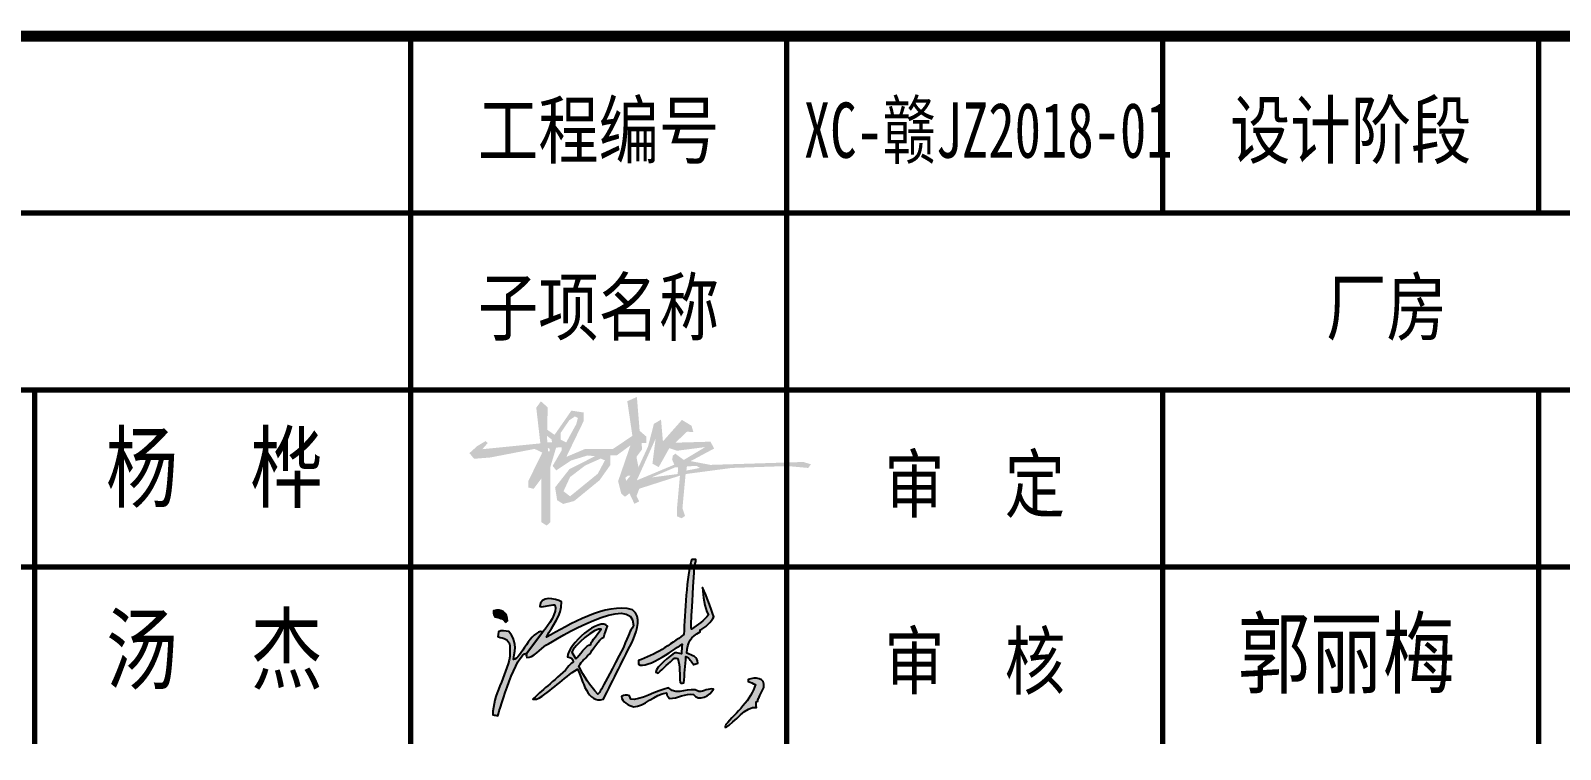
# Model space of a CAD drawing. Extents: x 7651907 to 8255021, y -2490714 to -1144618.
# Drawn here: x 8045202 to 8053847, y -1700545 to -1696483 of the extents above; entities that cross this region are included whole.
import ezdxf
from ezdxf.enums import TextEntityAlignment as Align

# ---------------------------------------------------------------- set-up
doc = ezdxf.new("R2010")
doc.units = 0
doc.header["$LTSCALE"] = 1000
doc.layers.get('0').update_dxf_attribs({"linetype": 'CONTINUOUS'})
for name, color, linetype in [('┬Í└¬', 7, 'CONTINUOUS'), ('图框', 4, 'CONTINUOUS'), ('图框文字', 7, 'CONTINUOUS')]:
    doc.layers.add(name, color=color, linetype=linetype)
doc.styles.add('宋体', font='', dxfattribs={"width": 0.8})
doc.styles.get('宋体').set_extended_font_data('SimSun')

# ---------------------------------------------------------------- blocks, each defined once
blk = doc.blocks.new('汤杰（实）')
at = {"linetype": 'Continuous', "lineweight": 0}
h = blk.add_hatch(color=256, dxfattribs=at)
edge = h.paths.add_edge_path()
edge.add_spline(control_points=[(-6.699, 2.428), (-6.699, 2.428), (-6.699, 2.428), (-6.699, 2.428), (-6.693, 2.542), (-6.666, 2.585), (-6.569, 2.639)], knot_values=[0.269231, 0.269231, 0.269231, 0.269231, 0.288462, 0.288462, 0.288462, 0.307692, 0.307692, 0.307692, 0.307692], degree=3, periodic=0)
edge.add_spline(control_points=[(-6.569, 2.639), (-6.569, 2.639), (-6.569, 2.639), (-6.569, 2.639), (-6.569, 2.646), (-6.569, 2.651), (-6.569, 2.657)], knot_values=[0.230769, 0.230769, 0.230769, 0.230769, 0.25, 0.25, 0.25, 0.269231, 0.269231, 0.269231, 0.269231], degree=3, periodic=0)
edge.add_spline(control_points=[(-6.569, 2.657), (-6.569, 2.657), (-6.569, 2.657), (-6.569, 2.657), (-6.528, 2.667), (-6.452, 2.745), (-6.437, 2.786)], knot_values=[0.192308, 0.192308, 0.192308, 0.192308, 0.211538, 0.211538, 0.211538, 0.230769, 0.230769, 0.230769, 0.230769], degree=3, periodic=0)
edge.add_spline(control_points=[(-6.437, 2.786), (-6.437, 2.786), (-6.437, 2.786), (-6.437, 2.786), (-6.467, 2.883), (-6.503, 2.979), (-6.546, 3.073)], knot_values=[0.153846, 0.153846, 0.153846, 0.153846, 0.173077, 0.173077, 0.173077, 0.192308, 0.192308, 0.192308, 0.192308], degree=3, periodic=0)
edge.add_spline(control_points=[(-6.546, 3.073), (-6.546, 3.073), (-6.546, 3.073), (-6.546, 3.073), (-6.541, 2.987), (-6.531, 2.88), (-6.488, 2.806)], knot_values=[0.115385, 0.115385, 0.115385, 0.115385, 0.134615, 0.134615, 0.134615, 0.153846, 0.153846, 0.153846, 0.153846], degree=3, periodic=0)
edge.add_spline(control_points=[(-6.488, 2.806), (-6.488, 2.806), (-6.488, 2.806), (-6.488, 2.806), (-6.528, 2.748), (-6.594, 2.707), (-6.655, 2.664)], knot_values=[0.076923, 0.076923, 0.076923, 0.076923, 0.096154, 0.096154, 0.096154, 0.115385, 0.115385, 0.115385, 0.115385], degree=3, periodic=0)
edge.add_spline(control_points=[(-6.655, 2.664), (-6.655, 2.664), (-6.655, 2.664), (-6.655, 2.664), (-6.66, 2.702), (-6.66, 2.702), (-6.625, 3.271)], knot_values=[0.038717, 0.038717, 0.038717, 0.038717, 0.05782, 0.05782, 0.05782, 0.076923, 0.076923, 0.076923, 0.076923], degree=3, periodic=0)
edge.add_spline(control_points=[(-6.625, 3.271), (-6.625, 3.29), (-6.61, 3.326), (-6.612, 3.347)], knot_values=[0.961538, 0.961538, 0.961538, 0.961538, 0.997101, 0.997101, 0.997101, 0.997101], degree=3, periodic=0)
edge.add_spline(control_points=[(-6.612, 3.347), (-6.612, 3.347), (-6.612, 3.347), (-6.612, 3.347), (-6.627, 3.347), (-6.64, 3.347), (-6.653, 3.345)], knot_values=[0.923077, 0.923077, 0.923077, 0.923077, 0.942308, 0.942308, 0.942308, 0.961538, 0.961538, 0.961538, 0.961538], degree=3, periodic=0)
edge.add_spline(control_points=[(-6.653, 3.345), (-6.653, 3.345), (-6.653, 3.345), (-6.653, 3.345), (-6.701, 3.195), (-6.721, 2.817), (-6.729, 2.611)], knot_values=[0.884615, 0.884615, 0.884615, 0.884615, 0.903846, 0.903846, 0.903846, 0.923077, 0.923077, 0.923077, 0.923077], degree=3, periodic=0)
edge.add_spline(control_points=[(-6.729, 2.611), (-6.729, 2.611), (-6.729, 2.611), (-6.729, 2.611), (-6.864, 2.512), (-7.016, 2.408), (-7.174, 2.357)], knot_values=[0.846154, 0.846154, 0.846154, 0.846154, 0.865385, 0.865385, 0.865385, 0.884615, 0.884615, 0.884615, 0.884615], degree=3, periodic=0)
edge.add_spline(control_points=[(-7.174, 2.357), (-7.174, 2.357), (-7.174, 2.357), (-7.174, 2.357), (-7.174, 2.344), (-7.174, 2.331), (-7.174, 2.319)], knot_values=[0.807692, 0.807692, 0.807692, 0.807692, 0.826923, 0.826923, 0.826923, 0.846154, 0.846154, 0.846154, 0.846154], degree=3, periodic=0)
edge.add_spline(control_points=[(-7.174, 2.319), (-7.174, 2.319), (-7.174, 2.319), (-7.174, 2.319), (-7.1, 2.26), (-6.775, 2.499), (-6.747, 2.517)], knot_values=[0.769231, 0.769231, 0.769231, 0.769231, 0.788462, 0.788462, 0.788462, 0.807692, 0.807692, 0.807692, 0.807692], degree=3, periodic=0)
edge.add_spline(control_points=[(-6.747, 2.517), (-6.747, 2.517), (-6.747, 2.517), (-6.747, 2.517), (-6.749, 2.486), (-6.752, 2.456), (-6.754, 2.423)], knot_values=[0.730769, 0.730769, 0.730769, 0.730769, 0.75, 0.75, 0.75, 0.769231, 0.769231, 0.769231, 0.769231], degree=3, periodic=0)
edge.add_spline(control_points=[(-6.754, 2.423), (-6.754, 2.423), (-6.754, 2.423), (-6.754, 2.423), (-6.775, 2.428), (-6.795, 2.43), (-6.815, 2.433)], knot_values=[0.692308, 0.692308, 0.692308, 0.692308, 0.711538, 0.711538, 0.711538, 0.730769, 0.730769, 0.730769, 0.730769], degree=3, periodic=0)
edge.add_spline(control_points=[(-6.815, 2.433), (-6.815, 2.433), (-6.815, 2.433), (-6.815, 2.433), (-6.864, 2.405), (-7.003, 2.293), (-7.003, 2.243)], knot_values=[0.653846, 0.653846, 0.653846, 0.653846, 0.673077, 0.673077, 0.673077, 0.692308, 0.692308, 0.692308, 0.692308], degree=3, periodic=0)
edge.add_spline(control_points=[(-7.003, 2.243), (-7.003, 2.243), (-7.003, 2.243), (-7.003, 2.243), (-6.998, 2.24), (-6.991, 2.237), (-6.983, 2.232)], knot_values=[0.615385, 0.615385, 0.615385, 0.615385, 0.634615, 0.634615, 0.634615, 0.653846, 0.653846, 0.653846, 0.653846], degree=3, periodic=0)
edge.add_spline(control_points=[(-6.983, 2.232), (-6.983, 2.232), (-6.983, 2.232), (-6.983, 2.232), (-6.93, 2.283), (-6.876, 2.331), (-6.82, 2.38)], knot_values=[0.576923, 0.576923, 0.576923, 0.576923, 0.596154, 0.596154, 0.596154, 0.615385, 0.615385, 0.615385, 0.615385], degree=3, periodic=0)
edge.add_spline(control_points=[(-6.82, 2.38), (-6.82, 2.38), (-6.82, 2.38), (-6.82, 2.38), (-6.81, 2.38), (-6.8, 2.377), (-6.79, 2.375)], knot_values=[0.538462, 0.538462, 0.538462, 0.538462, 0.557692, 0.557692, 0.557692, 0.576923, 0.576923, 0.576923, 0.576923], degree=3, periodic=0)
edge.add_spline(control_points=[(-6.79, 2.375), (-6.79, 2.375), (-6.79, 2.375), (-6.79, 2.375), (-6.767, 2.301), (-6.77, 2.22), (-6.767, 2.141)], knot_values=[0.5, 0.5, 0.5, 0.5, 0.519231, 0.519231, 0.519231, 0.538462, 0.538462, 0.538462, 0.538462], degree=3, periodic=0)
edge.add_spline(control_points=[(-6.767, 2.141), (-6.767, 2.141), (-6.767, 2.141), (-6.767, 2.141), (-6.754, 2.131), (-6.754, 2.131), (-6.729, 2.136)], knot_values=[0.461538, 0.461538, 0.461538, 0.461538, 0.480769, 0.480769, 0.480769, 0.5, 0.5, 0.5, 0.5], degree=3, periodic=0)
edge.add_spline(control_points=[(-6.729, 2.136), (-6.729, 2.136), (-6.729, 2.136), (-6.729, 2.136), (-6.724, 2.222), (-6.716, 2.309), (-6.709, 2.395)], knot_values=[0.423077, 0.423077, 0.423077, 0.423077, 0.442308, 0.442308, 0.442308, 0.461538, 0.461538, 0.461538, 0.461538], degree=3, periodic=0)
edge.add_spline(control_points=[(-6.709, 2.395), (-6.709, 2.395), (-6.709, 2.395), (-6.709, 2.395), (-6.671, 2.377), (-6.658, 2.349), (-6.633, 2.314)], knot_values=[0.384615, 0.384615, 0.384615, 0.384615, 0.403846, 0.403846, 0.403846, 0.423077, 0.423077, 0.423077, 0.423077], degree=3, periodic=0)
edge.add_spline(control_points=[(-6.633, 2.314), (-6.633, 2.314), (-6.633, 2.314), (-6.633, 2.314), (-6.62, 2.321), (-6.607, 2.326), (-6.594, 2.331)], knot_values=[0.346154, 0.346154, 0.346154, 0.346154, 0.365385, 0.365385, 0.365385, 0.384615, 0.384615, 0.384615, 0.384615], degree=3, periodic=0)
edge.add_spline(control_points=[(-6.594, 2.331), (-6.594, 2.331), (-6.594, 2.331), (-6.594, 2.331), (-6.594, 2.395), (-6.645, 2.403), (-6.699, 2.428)], knot_values=[0.307692, 0.307692, 0.307692, 0.307692, 0.326923, 0.326923, 0.326923, 0.346154, 0.346154, 0.346154, 0.346154], degree=3, periodic=0)
h = blk.add_hatch(color=256, dxfattribs=at)
edge = h.paths.add_edge_path()
edge.add_spline(control_points=[(-7.516, 2.585), (-7.516, 2.585), (-7.516, 2.585), (-7.516, 2.585), (-7.504, 2.621), (-7.491, 2.657), (-7.478, 2.692)], knot_values=[0.625, 0.625, 0.625, 0.625, 0.645833, 0.645833, 0.645833, 0.666667, 0.666667, 0.666667, 0.666667], degree=3, periodic=0)
edge.add_spline(control_points=[(-7.478, 2.692), (-7.478, 2.692), (-7.478, 2.692), (-7.478, 2.692), (-7.552, 2.794), (-7.872, 2.507), (-7.872, 2.392)], knot_values=[0.583333, 0.583333, 0.583333, 0.583333, 0.604167, 0.604167, 0.604167, 0.625, 0.625, 0.625, 0.625], degree=3, periodic=0)
edge.add_spline(control_points=[(-7.872, 2.392), (-7.872, 2.392), (-7.872, 2.392), (-7.872, 2.392), (-7.839, 2.387), (-7.814, 2.377), (-7.814, 2.339)], knot_values=[0.541667, 0.541667, 0.541667, 0.541667, 0.5625, 0.5625, 0.5625, 0.583333, 0.583333, 0.583333, 0.583333], degree=3, periodic=0)
edge.add_spline(control_points=[(-7.814, 2.339), (-7.814, 2.339), (-7.814, 2.339), (-7.814, 2.339), (-7.831, 2.334), (-7.831, 2.334), (-7.892, 2.263)], knot_values=[0.5, 0.5, 0.5, 0.5, 0.520833, 0.520833, 0.520833, 0.541667, 0.541667, 0.541667, 0.541667], degree=3, periodic=0)
edge.add_spline(control_points=[(-7.892, 2.263), (-7.892, 2.263), (-7.892, 2.263), (-7.892, 2.263), (-8.027, 2.136), (-8.167, 2.024), (-8.21, 1.978)], knot_values=[0.458333, 0.458333, 0.458333, 0.458333, 0.479167, 0.479167, 0.479167, 0.5, 0.5, 0.5, 0.5], degree=3, periodic=0)
edge.add_spline(control_points=[(-8.21, 1.978), (-8.21, 1.978), (-8.21, 1.978), (-8.21, 1.978), (-8.2, 1.978), (-8.187, 1.978), (-8.174, 1.976)], knot_values=[0.416667, 0.416667, 0.416667, 0.416667, 0.4375, 0.4375, 0.4375, 0.458333, 0.458333, 0.458333, 0.458333], degree=3, periodic=0)
edge.add_spline(control_points=[(-8.174, 1.976), (-8.174, 1.976), (-8.174, 1.976), (-8.174, 1.976), (-8.027, 2.055), (-7.915, 2.184), (-7.773, 2.273)], knot_values=[0.375, 0.375, 0.375, 0.375, 0.395833, 0.395833, 0.395833, 0.416667, 0.416667, 0.416667, 0.416667], degree=3, periodic=0)
edge.add_spline(control_points=[(-7.773, 2.273), (-7.773, 2.273), (-7.773, 2.273), (-7.773, 2.273), (-7.725, 2.169), (-7.674, 1.925), (-7.519, 1.976)], knot_values=[0.333333, 0.333333, 0.333333, 0.333333, 0.354167, 0.354167, 0.354167, 0.375, 0.375, 0.375, 0.375], degree=3, periodic=0)
edge.add_spline(control_points=[(-7.519, 1.976), (-7.519, 1.976), (-7.519, 1.976), (-7.519, 1.976), (-7.42, 2.174), (-7.321, 2.372), (-7.222, 2.568)], knot_values=[0.291667, 0.291667, 0.291667, 0.291667, 0.3125, 0.3125, 0.3125, 0.333333, 0.333333, 0.333333, 0.333333], degree=3, periodic=0)
edge.add_spline(control_points=[(-7.222, 2.568), (-7.222, 2.568), (-7.222, 2.568), (-7.222, 2.568), (-7.189, 2.662), (-7.138, 2.781), (-7.235, 2.855)], knot_values=[0.25, 0.25, 0.25, 0.25, 0.270833, 0.270833, 0.270833, 0.291667, 0.291667, 0.291667, 0.291667], degree=3, periodic=0)
edge.add_spline(control_points=[(-7.235, 2.855), (-7.235, 2.855), (-7.235, 2.855), (-7.235, 2.855), (-7.494, 2.928), (-7.859, 2.705), (-8.078, 2.585)], knot_values=[0.208333, 0.208333, 0.208333, 0.208333, 0.229167, 0.229167, 0.229167, 0.25, 0.25, 0.25, 0.25], degree=3, periodic=0)
edge.add_spline(control_points=[(-8.078, 2.585), (-8.078, 2.585), (-8.078, 2.585), (-8.078, 2.585), (-8.017, 2.71), (-7.93, 2.786), (-7.93, 2.931)], knot_values=[0.166667, 0.166667, 0.166667, 0.166667, 0.1875, 0.1875, 0.1875, 0.208333, 0.208333, 0.208333, 0.208333], degree=3, periodic=0)
edge.add_spline(control_points=[(-7.93, 2.931), (-7.93, 2.931), (-7.93, 2.931), (-7.93, 2.931), (-7.991, 2.971), (-8.141, 2.994), (-8.141, 2.885)], knot_values=[0.125, 0.125, 0.125, 0.125, 0.145833, 0.145833, 0.145833, 0.166667, 0.166667, 0.166667, 0.166667], degree=3, periodic=0)
edge.add_spline(control_points=[(-8.141, 2.885), (-8.141, 2.885), (-8.141, 2.885), (-8.141, 2.885), (-8.098, 2.88), (-8.042, 2.903), (-7.994, 2.903)], knot_values=[0.083333, 0.083333, 0.083333, 0.083333, 0.104167, 0.104167, 0.104167, 0.125, 0.125, 0.125, 0.125], degree=3, periodic=0)
edge.add_spline(control_points=[(-7.994, 2.903), (-7.994, 2.903), (-7.994, 2.903), (-7.994, 2.903), (-7.966, 2.834), (-8.06, 2.697), (-8.113, 2.639)], knot_values=[0.041667, 0.041667, 0.041667, 0.041667, 0.0625, 0.0625, 0.0625, 0.083333, 0.083333, 0.083333, 0.083333], degree=3, periodic=0)
edge.add_spline(control_points=[(-8.113, 2.639), (-8.113, 2.639), (-8.113, 2.639), (-8.113, 2.639), (-8.167, 2.57), (-8.22, 2.499), (-8.271, 2.428)], knot_values=[0, 0, 0, 0, 0.020833, 0.020833, 0.020833, 0.041667, 0.041667, 0.041667, 0.041667], degree=3, periodic=0)
edge.add_spline(control_points=[(-8.271, 2.428), (-8.278, 2.408), (-8.278, 2.408), (-8.271, 2.387)], knot_values=[0.958333, 0.958333, 0.958333, 0.958333, 1, 1, 1, 1], degree=3, periodic=0)
edge.add_spline(control_points=[(-8.271, 2.387), (-8.271, 2.387), (-8.271, 2.387), (-8.271, 2.387), (-8.212, 2.377), (-8.129, 2.474), (-8.085, 2.507)], knot_values=[0.916667, 0.916667, 0.916667, 0.916667, 0.9375, 0.9375, 0.9375, 0.958333, 0.958333, 0.958333, 0.958333], degree=3, periodic=0)
edge.add_spline(control_points=[(-8.085, 2.507), (-8.085, 2.507), (-8.085, 2.507), (-8.085, 2.507), (-7.984, 2.56), (-7.224, 3.038), (-7.224, 2.7)], knot_values=[0.875, 0.875, 0.875, 0.875, 0.895833, 0.895833, 0.895833, 0.916667, 0.916667, 0.916667, 0.916667], degree=3, periodic=0)
edge.add_spline(control_points=[(-7.224, 2.7), (-7.224, 2.7), (-7.224, 2.7), (-7.224, 2.7), (-7.265, 2.626), (-7.265, 2.626), (-7.323, 2.484)], knot_values=[0.833333, 0.833333, 0.833333, 0.833333, 0.854167, 0.854167, 0.854167, 0.875, 0.875, 0.875, 0.875], degree=3, periodic=0)
edge.add_spline(control_points=[(-7.323, 2.484), (-7.323, 2.484), (-7.323, 2.484), (-7.323, 2.484), (-7.555, 2.042), (-7.555, 2.042), (-7.572, 2.027)], knot_values=[0.791667, 0.791667, 0.791667, 0.791667, 0.8125, 0.8125, 0.8125, 0.833333, 0.833333, 0.833333, 0.833333], degree=3, periodic=0)
edge.add_spline(control_points=[(-7.572, 2.027), (-7.572, 2.027), (-7.572, 2.027), (-7.572, 2.027), (-7.656, 2.118), (-7.707, 2.189), (-7.76, 2.303)], knot_values=[0.75, 0.75, 0.75, 0.75, 0.770833, 0.770833, 0.770833, 0.791667, 0.791667, 0.791667, 0.791667], degree=3, periodic=0)
edge.add_spline(control_points=[(-7.76, 2.303), (-7.76, 2.303), (-7.76, 2.303), (-7.76, 2.303), (-7.72, 2.357), (-7.72, 2.357), (-7.651, 2.423)], knot_values=[0.708333, 0.708333, 0.708333, 0.708333, 0.729167, 0.729167, 0.729167, 0.75, 0.75, 0.75, 0.75], degree=3, periodic=0)
edge.add_spline(control_points=[(-7.651, 2.423), (-7.651, 2.423), (-7.651, 2.423), (-7.651, 2.423), (-7.631, 2.448), (-7.562, 2.57), (-7.516, 2.585)], knot_values=[0.666667, 0.666667, 0.666667, 0.666667, 0.6875, 0.6875, 0.6875, 0.708333, 0.708333, 0.708333, 0.708333], degree=3, periodic=0)
edge = h.paths.add_edge_path(flags=16)
edge.add_spline(control_points=[(-7.542, 2.664), (-7.638, 2.535), (-7.638, 2.535), (-7.643, 2.512), (-7.643, 2.512), (-7.643, 2.512), (-7.643, 2.512)], knot_values=[0.5, 0.5, 0.5, 0.5, 0.625, 0.625, 0.625, 0.75, 0.75, 0.75, 0.75], degree=3, periodic=0)
edge.add_spline(control_points=[(-7.643, 2.512), (-7.687, 2.512), (-7.76, 2.403), (-7.788, 2.372)], knot_values=[0.75, 0.75, 0.75, 0.75, 1, 1, 1, 1], degree=3, periodic=0)
edge.add_spline(control_points=[(-7.788, 2.372), (-7.803, 2.395), (-7.816, 2.418), (-7.829, 2.438), (-7.829, 2.438), (-7.829, 2.438), (-7.829, 2.438)], knot_values=[0, 0, 0, 0, 0.125, 0.125, 0.125, 0.25, 0.25, 0.25, 0.25], degree=3, periodic=0)
edge.add_spline(control_points=[(-7.829, 2.438), (-7.819, 2.494), (-7.593, 2.69), (-7.542, 2.664), (-7.542, 2.664), (-7.542, 2.664), (-7.542, 2.664)], knot_values=[0.25, 0.25, 0.25, 0.25, 0.375, 0.375, 0.375, 0.5, 0.5, 0.5, 0.5], degree=3, periodic=0)
h = blk.add_hatch(color=256, dxfattribs=at)
edge = h.paths.add_edge_path()
edge.add_spline(control_points=[(-8.459, 2.745), (-8.459, 2.745), (-8.459, 2.745), (-8.459, 2.745), (-8.459, 2.824), (-8.52, 2.87), (-8.596, 2.844)], knot_values=[0.5, 0.5, 0.5, 0.5, 0.625, 0.625, 0.625, 0.75, 0.75, 0.75, 0.75], degree=3, periodic=0)
edge.add_spline(control_points=[(-8.596, 2.844), (-8.596, 2.844), (-8.596, 2.844), (-8.596, 2.844), (-8.596, 2.806), (-8.596, 2.806), (-8.583, 2.784)], knot_values=[0.25, 0.25, 0.25, 0.25, 0.375, 0.375, 0.375, 0.5, 0.5, 0.5, 0.5], degree=3, periodic=0)
edge.add_spline(control_points=[(-8.583, 2.784), (-8.583, 2.784), (-8.583, 2.784), (-8.583, 2.784), (-8.543, 2.773), (-8.502, 2.773), (-8.482, 2.733)], knot_values=[0, 0, 0, 0, 0.125, 0.125, 0.125, 0.25, 0.25, 0.25, 0.25], degree=3, periodic=0)
edge.add_spline(control_points=[(-8.482, 2.733), (-8.474, 2.738), (-8.466, 2.743), (-8.459, 2.745)], knot_values=[0.75, 0.75, 0.75, 0.75, 1, 1, 1, 1], degree=3, periodic=0)
h = blk.add_hatch(color=256, dxfattribs=at)
edge = h.paths.add_edge_path()
edge.add_spline(control_points=[(-8.555, 1.813), (-8.53, 1.889), (-8.378, 2.428), (-8.271, 2.428)], knot_values=[0.7, 0.7, 0.7, 0.7, 0.8, 0.8, 0.8, 0.8], degree=3, periodic=0)
edge.add_spline(control_points=[(-8.271, 2.428), (-8.245, 2.463), (-8.219, 2.499), (-8.193, 2.534)], knot_values=[0, 0, 0, 0, 0.020833, 0.020833, 0.020833, 0.020833], degree=3, periodic=0)
edge.add_spline(control_points=[(-8.193, 2.534), (-8.167, 2.57), (-8.14, 2.604), (-8.113, 2.639)], knot_values=[0.020833, 0.020833, 0.020833, 0.020833, 0.041667, 0.041667, 0.041667, 0.041667], degree=3, periodic=0)
edge.add_spline(control_points=[(-8.113, 2.639), (-8.228, 2.662), (-8.332, 2.367), (-8.4, 2.367)], knot_values=[0.5, 0.5, 0.5, 0.5, 0.6, 0.6, 0.6, 0.6], degree=3, periodic=0)
edge.add_spline(control_points=[(-8.4, 2.367), (-8.38, 2.494), (-8.37, 2.542), (-8.446, 2.641)], knot_values=[0.4, 0.4, 0.4, 0.4, 0.5, 0.5, 0.5, 0.5], degree=3, periodic=0)
edge.add_spline(control_points=[(-8.446, 2.641), (-8.482, 2.644), (-8.517, 2.654), (-8.548, 2.639)], knot_values=[0.3, 0.3, 0.3, 0.3, 0.4, 0.4, 0.4, 0.4], degree=3, periodic=0)
edge.add_spline(control_points=[(-8.548, 2.639), (-8.55, 2.624), (-8.553, 2.608), (-8.553, 2.593)], knot_values=[0.2, 0.2, 0.2, 0.2, 0.3, 0.3, 0.3, 0.3], degree=3, periodic=0)
edge.add_spline(control_points=[(-8.553, 2.593), (-8.489, 2.563), (-8.459, 2.583), (-8.436, 2.504)], knot_values=[0.1, 0.1, 0.1, 0.1, 0.2, 0.2, 0.2, 0.2], degree=3, periodic=0)
edge.add_spline(control_points=[(-8.436, 2.504), (-8.436, 2.469), (-8.436, 2.433), (-8.436, 2.395)], knot_values=[0, 0, 0, 0, 0.1, 0.1, 0.1, 0.1], degree=3, periodic=0)
edge.add_spline(control_points=[(-8.436, 2.395), (-8.474, 2.202), (-8.604, 2.016), (-8.604, 1.823)], knot_values=[0.9, 0.9, 0.9, 0.9, 1, 1, 1, 1], degree=3, periodic=0)
edge.add_spline(control_points=[(-8.604, 1.823), (-8.588, 1.821), (-8.573, 1.818), (-8.555, 1.813)], knot_values=[0.8, 0.8, 0.8, 0.8, 0.9, 0.9, 0.9, 0.9], degree=3, periodic=0)
h = blk.add_hatch(color=256, dxfattribs=at)
edge = h.paths.add_edge_path()
edge.add_spline(control_points=[(-7.222, 1.902), (-7.123, 1.902), (-7.014, 2.027), (-6.899, 2.039)], knot_values=[0.9, 0.9, 0.9, 0.9, 1, 1, 1, 1], degree=3, periodic=0)
edge.add_spline(control_points=[(-6.899, 2.039), (-6.899, 2.039), (-6.899, 2.039), (-6.899, 2.039), (-6.894, 2.011), (-6.894, 2.011), (-6.871, 1.983)], knot_values=[0.8, 0.8, 0.8, 0.8, 0.85, 0.85, 0.85, 0.9, 0.9, 0.9, 0.9], degree=3, periodic=0)
edge.add_spline(control_points=[(-6.871, 1.983), (-6.871, 1.983), (-6.871, 1.983), (-6.871, 1.983), (-6.787, 1.983), (-6.716, 2.039), (-6.635, 2.024)], knot_values=[0.7, 0.7, 0.7, 0.7, 0.75, 0.75, 0.75, 0.8, 0.8, 0.8, 0.8], degree=3, periodic=0)
edge.add_spline(control_points=[(-6.635, 2.024), (-6.635, 2.024), (-6.635, 2.024), (-6.635, 2.024), (-6.587, 1.95), (-6.47, 2.011), (-6.439, 2.075)], knot_values=[0.6, 0.6, 0.6, 0.6, 0.65, 0.65, 0.65, 0.7, 0.7, 0.7, 0.7], degree=3, periodic=0)
edge.add_spline(control_points=[(-6.439, 2.075), (-6.439, 2.075), (-6.439, 2.075), (-6.439, 2.075), (-6.485, 2.085), (-6.533, 2.052), (-6.582, 2.052)], knot_values=[0.5, 0.5, 0.5, 0.5, 0.55, 0.55, 0.55, 0.6, 0.6, 0.6, 0.6], degree=3, periodic=0)
edge.add_spline(control_points=[(-6.582, 2.052), (-6.582, 2.052), (-6.582, 2.052), (-6.582, 2.052), (-6.683, 2.113), (-6.785, 1.994), (-6.879, 2.088)], knot_values=[0.4, 0.4, 0.4, 0.4, 0.45, 0.45, 0.45, 0.5, 0.5, 0.5, 0.5], degree=3, periodic=0)
edge.add_spline(control_points=[(-6.879, 2.088), (-6.879, 2.088), (-6.879, 2.088), (-6.879, 2.088), (-6.986, 2.065), (-7.171, 1.958), (-7.25, 1.976)], knot_values=[0.3, 0.3, 0.3, 0.3, 0.35, 0.35, 0.35, 0.4, 0.4, 0.4, 0.4], degree=3, periodic=0)
edge.add_spline(control_points=[(-7.25, 1.976), (-7.25, 1.976), (-7.25, 1.976), (-7.25, 1.976), (-7.255, 1.989), (-7.26, 1.999), (-7.262, 2.009)], knot_values=[0.2, 0.2, 0.2, 0.2, 0.25, 0.25, 0.25, 0.3, 0.3, 0.3, 0.3], degree=3, periodic=0)
edge.add_spline(control_points=[(-7.262, 2.009), (-7.262, 2.009), (-7.262, 2.009), (-7.262, 2.009), (-7.301, 2.019), (-7.311, 2.024), (-7.341, 2.004)], knot_values=[0.1, 0.1, 0.1, 0.1, 0.15, 0.15, 0.15, 0.2, 0.2, 0.2, 0.2], degree=3, periodic=0)
edge.add_spline(control_points=[(-7.341, 2.004), (-7.341, 2.004), (-7.341, 2.004), (-7.341, 2.004), (-7.341, 1.948), (-7.265, 1.917), (-7.222, 1.902)], knot_values=[0, 0, 0, 0, 0.05, 0.05, 0.05, 0.1, 0.1, 0.1, 0.1], degree=3, periodic=0)
h = blk.add_hatch(color=256, dxfattribs=at)
edge = h.paths.add_edge_path()
edge.add_spline(control_points=[(-6.02, 1.95), (-6.02, 1.95), (-6.02, 1.95), (-6.02, 1.95), (-6.015, 1.953), (-6.01, 1.955), (-6.005, 1.958)], knot_values=[0.666667, 0.666667, 0.666667, 0.666667, 0.722222, 0.722222, 0.722222, 0.777778, 0.777778, 0.777778, 0.777778], degree=3, periodic=0)
edge.add_spline(control_points=[(-6.005, 1.958), (-6.005, 1.958), (-6.005, 1.958), (-6.005, 1.958), (-5.998, 1.989), (-5.998, 1.989), (-5.944, 2.093)], knot_values=[0.555556, 0.555556, 0.555556, 0.555556, 0.611111, 0.611111, 0.611111, 0.666667, 0.666667, 0.666667, 0.666667], degree=3, periodic=0)
edge.add_spline(control_points=[(-5.944, 2.093), (-5.944, 2.093), (-5.944, 2.093), (-5.944, 2.093), (-5.931, 2.189), (-6.028, 2.194), (-6.099, 2.171)], knot_values=[0.444444, 0.444444, 0.444444, 0.444444, 0.5, 0.5, 0.5, 0.555556, 0.555556, 0.555556, 0.555556], degree=3, periodic=0)
edge.add_spline(control_points=[(-6.099, 2.171), (-6.099, 2.171), (-6.099, 2.171), (-6.099, 2.171), (-6.099, 2.164), (-6.099, 2.156), (-6.097, 2.149)], knot_values=[0.333333, 0.333333, 0.333333, 0.333333, 0.388889, 0.388889, 0.388889, 0.444444, 0.444444, 0.444444, 0.444444], degree=3, periodic=0)
edge.add_spline(control_points=[(-6.097, 2.149), (-6.097, 2.149), (-6.097, 2.149), (-6.097, 2.149), (-6.074, 2.141), (-6.051, 2.131), (-6.028, 2.121)], knot_values=[0.222222, 0.222222, 0.222222, 0.222222, 0.277778, 0.277778, 0.277778, 0.333333, 0.333333, 0.333333, 0.333333], degree=3, periodic=0)
edge.add_spline(control_points=[(-6.028, 2.121), (-6.028, 2.121), (-6.028, 2.121), (-6.028, 2.121), (-6.064, 1.978), (-6.219, 1.836), (-6.318, 1.729)], knot_values=[0.111111, 0.111111, 0.111111, 0.111111, 0.166667, 0.166667, 0.166667, 0.222222, 0.222222, 0.222222, 0.222222], degree=3, periodic=0)
edge.add_spline(control_points=[(-6.318, 1.729), (-6.318, 1.729), (-6.318, 1.729), (-6.318, 1.729), (-6.325, 1.707), (-6.325, 1.707), (-6.32, 1.696)], knot_values=[0, 0, 0, 0, 0.055556, 0.055556, 0.055556, 0.111111, 0.111111, 0.111111, 0.111111], degree=3, periodic=0)
edge.add_spline(control_points=[(-6.32, 1.696), (-6.229, 1.752), (-6.119, 1.915), (-6.018, 1.895)], knot_values=[0.888889, 0.888889, 0.888889, 0.888889, 1, 1, 1, 1], degree=3, periodic=0)
edge.add_spline(control_points=[(-6.018, 1.895), (-6.018, 1.895), (-6.018, 1.895), (-6.018, 1.895), (-6.02, 1.915), (-6.02, 1.933), (-6.02, 1.95)], knot_values=[0.777778, 0.777778, 0.777778, 0.777778, 0.833333, 0.833333, 0.833333, 0.888889, 0.888889, 0.888889, 0.888889], degree=3, periodic=0)
at = {"layer": '┬Í└¬'}
for points, knots in [([(-6.625, 3.271), (-6.66, 2.702), (-6.66, 2.702), (-6.655, 2.664), (-6.655, 2.664), (-6.594, 2.707), (-6.528, 2.748), (-6.488, 2.806), (-6.488, 2.806), (-6.531, 2.88), (-6.541, 2.987), (-6.546, 3.073), (-6.546, 3.073), (-6.503, 2.979), (-6.467, 2.883), (-6.437, 2.786), (-6.437, 2.786), (-6.452, 2.745), (-6.528, 2.667), (-6.569, 2.657), (-6.569, 2.657), (-6.569, 2.651), (-6.569, 2.646), (-6.569, 2.639), (-6.569, 2.639), (-6.666, 2.585), (-6.693, 2.542), (-6.699, 2.428), (-6.699, 2.428), (-6.645, 2.403), (-6.594, 2.395), (-6.594, 2.331), (-6.594, 2.331), (-6.607, 2.326), (-6.62, 2.321), (-6.633, 2.314), (-6.633, 2.314), (-6.658, 2.349), (-6.671, 2.377), (-6.709, 2.395), (-6.709, 2.395), (-6.716, 2.309), (-6.724, 2.222), (-6.729, 2.136), (-6.729, 2.136), (-6.754, 2.131), (-6.754, 2.131), (-6.767, 2.141), (-6.767, 2.141), (-6.77, 2.22), (-6.767, 2.301), (-6.79, 2.375), (-6.79, 2.375), (-6.8, 2.377), (-6.81, 2.38), (-6.82, 2.38), (-6.82, 2.38), (-6.876, 2.331), (-6.93, 2.283), (-6.983, 2.232), (-6.983, 2.232), (-6.991, 2.237), (-6.998, 2.24), (-7.003, 2.243), (-7.003, 2.243), (-7.003, 2.293), (-6.864, 2.405), (-6.815, 2.433), (-6.815, 2.433), (-6.795, 2.43), (-6.775, 2.428), (-6.754, 2.423), (-6.754, 2.423), (-6.752, 2.456), (-6.749, 2.486), (-6.747, 2.517), (-6.747, 2.517), (-6.775, 2.499), (-7.1, 2.26), (-7.174, 2.319), (-7.174, 2.319), (-7.174, 2.331), (-7.174, 2.344), (-7.174, 2.357), (-7.174, 2.357), (-7.016, 2.408), (-6.864, 2.512), (-6.729, 2.611), (-6.729, 2.611), (-6.721, 2.817), (-6.701, 3.195), (-6.653, 3.345), (-6.653, 3.345), (-6.64, 3.347), (-6.627, 3.347), (-6.612, 3.347), (-6.612, 3.347), (-6.61, 3.326), (-6.625, 3.29), (-6.625, 3.271)], [0.0387175, 0.0387175, 0.0387175, 0.0387175, 0.0769231, 0.0769231, 0.0769231, 0.0769231, 0.1153846, 0.1153846, 0.1153846, 0.1153846, 0.1538462, 0.1538462, 0.1538462, 0.1538462, 0.1923077, 0.1923077, 0.1923077, 0.1923077, 0.2307692, 0.2307692, 0.2307692, 0.2307692, 0.2692308, 0.2692308, 0.2692308, 0.2692308, 0.3076923, 0.3076923, 0.3076923, 0.3076923, 0.3461538, 0.3461538, 0.3461538, 0.3461538, 0.3846154, 0.3846154, 0.3846154, 0.3846154, 0.4230769, 0.4230769, 0.4230769, 0.4230769, 0.4615385, 0.4615385, 0.4615385, 0.4615385, 0.5, 0.5, 0.5, 0.5, 0.5384615, 0.5384615, 0.5384615, 0.5384615, 0.5769231, 0.5769231, 0.5769231, 0.5769231, 0.6153846, 0.6153846, 0.6153846, 0.6153846, 0.6538462, 0.6538462, 0.6538462, 0.6538462, 0.6923077, 0.6923077, 0.6923077, 0.6923077, 0.7307692, 0.7307692, 0.7307692, 0.7307692, 0.7692308, 0.7692308, 0.7692308, 0.7692308, 0.8076923, 0.8076923, 0.8076923, 0.8076923, 0.8461538, 0.8461538, 0.8461538, 0.8461539, 0.8846154, 0.8846154, 0.8846154, 0.8846154, 0.9230769, 0.9230769, 0.9230769, 0.9230769, 0.9615385, 0.9615385, 0.9615385, 0.9615385, 0.9971012, 0.9971012, 0.9971012, 0.9971012]), ([(-8.271, 2.428), (-8.22, 2.499), (-8.167, 2.57), (-8.113, 2.639), (-8.113, 2.639), (-8.06, 2.697), (-7.966, 2.834), (-7.994, 2.903), (-7.994, 2.903), (-8.042, 2.903), (-8.098, 2.88), (-8.141, 2.885), (-8.141, 2.885), (-8.141, 2.994), (-7.991, 2.971), (-7.93, 2.931), (-7.93, 2.931), (-7.93, 2.786), (-8.017, 2.71), (-8.078, 2.585), (-8.078, 2.585), (-7.859, 2.705), (-7.494, 2.928), (-7.235, 2.855), (-7.235, 2.855), (-7.138, 2.781), (-7.189, 2.662), (-7.222, 2.568), (-7.222, 2.568), (-7.321, 2.372), (-7.42, 2.174), (-7.519, 1.976), (-7.519, 1.976), (-7.674, 1.925), (-7.725, 2.169), (-7.773, 2.273), (-7.773, 2.273), (-7.915, 2.184), (-8.027, 2.055), (-8.174, 1.976), (-8.174, 1.976), (-8.187, 1.978), (-8.2, 1.978), (-8.21, 1.978), (-8.21, 1.978), (-8.167, 2.024), (-8.027, 2.136), (-7.892, 2.263), (-7.892, 2.263), (-7.831, 2.334), (-7.831, 2.334), (-7.814, 2.339), (-7.814, 2.339), (-7.814, 2.377), (-7.839, 2.387), (-7.872, 2.392), (-7.872, 2.392), (-7.872, 2.507), (-7.552, 2.794), (-7.478, 2.692), (-7.478, 2.692), (-7.491, 2.657), (-7.504, 2.621), (-7.516, 2.585), (-7.516, 2.585), (-7.562, 2.57), (-7.631, 2.448), (-7.651, 2.423), (-7.651, 2.423), (-7.72, 2.357), (-7.72, 2.357), (-7.76, 2.303), (-7.76, 2.303), (-7.707, 2.189), (-7.656, 2.118), (-7.572, 2.027), (-7.572, 2.027), (-7.555, 2.042), (-7.555, 2.042), (-7.323, 2.484), (-7.323, 2.484), (-7.265, 2.626), (-7.265, 2.626), (-7.224, 2.7), (-7.224, 2.7), (-7.224, 3.038), (-7.984, 2.56), (-8.085, 2.507), (-8.085, 2.507), (-8.129, 2.474), (-8.212, 2.377), (-8.271, 2.387), (-8.271, 2.387), (-8.278, 2.408), (-8.278, 2.408), (-8.271, 2.428)], [0, 0, 0, 0, 0.041667, 0.041667, 0.041667, 0.041667, 0.083333, 0.083333, 0.083333, 0.083333, 0.125, 0.125, 0.125, 0.125, 0.166667, 0.166667, 0.166667, 0.166667, 0.208333, 0.208333, 0.208333, 0.208333, 0.25, 0.25, 0.25, 0.25, 0.291667, 0.291667, 0.291667, 0.291667, 0.333333, 0.333333, 0.333333, 0.333333, 0.375, 0.375, 0.375, 0.375, 0.416667, 0.416667, 0.416667, 0.416667, 0.458333, 0.458333, 0.458333, 0.458333, 0.5, 0.5, 0.5, 0.5, 0.541667, 0.541667, 0.541667, 0.541667, 0.583333, 0.583333, 0.583333, 0.583333, 0.625, 0.625, 0.625, 0.625, 0.666667, 0.666667, 0.666667, 0.666667, 0.708333, 0.708333, 0.708333, 0.708333, 0.75, 0.75, 0.75, 0.75, 0.791667, 0.791667, 0.791667, 0.791667, 0.833333, 0.833333, 0.833333, 0.833333, 0.875, 0.875, 0.875, 0.875, 0.916667, 0.916667, 0.916667, 0.916667, 0.958333, 0.958333, 0.958333, 0.958333, 1, 1, 1, 1]), ([(-8.482, 2.733), (-8.502, 2.773), (-8.543, 2.773), (-8.583, 2.784), (-8.583, 2.784), (-8.596, 2.806), (-8.596, 2.806), (-8.596, 2.844), (-8.596, 2.844), (-8.52, 2.87), (-8.459, 2.824), (-8.459, 2.745), (-8.459, 2.745), (-8.466, 2.743), (-8.474, 2.738), (-8.482, 2.733)], [0, 0, 0, 0, 0.25, 0.25, 0.25, 0.25, 0.5, 0.5, 0.5, 0.5, 0.75, 0.75, 0.75, 0.75, 1, 1, 1, 1]), ([(-8.436, 2.395), (-8.436, 2.433), (-8.436, 2.469), (-8.436, 2.504), (-8.436, 2.504), (-8.459, 2.583), (-8.489, 2.563), (-8.553, 2.593), (-8.553, 2.593), (-8.553, 2.608), (-8.55, 2.624), (-8.548, 2.639), (-8.548, 2.639), (-8.517, 2.654), (-8.482, 2.644), (-8.446, 2.641), (-8.446, 2.641), (-8.37, 2.542), (-8.38, 2.494), (-8.4, 2.367), (-8.4, 2.367), (-8.332, 2.367), (-8.228, 2.662), (-8.113, 2.639), (-8.113, 2.639), (-8.167, 2.57), (-8.22, 2.499), (-8.271, 2.428), (-8.271, 2.428), (-8.378, 2.428), (-8.53, 1.889), (-8.555, 1.813), (-8.555, 1.813), (-8.573, 1.818), (-8.588, 1.821), (-8.604, 1.823), (-8.604, 1.823), (-8.604, 2.016), (-8.474, 2.202), (-8.436, 2.395)], [0, 0, 0, 0, 0.1, 0.1, 0.1, 0.1, 0.2, 0.2, 0.2, 0.2, 0.3, 0.3, 0.3, 0.3, 0.4, 0.4, 0.4, 0.4, 0.5, 0.5, 0.5, 0.5, 0.6, 0.6, 0.6, 0.6, 0.7, 0.7, 0.7, 0.7, 0.8, 0.8, 0.8, 0.8, 0.9, 0.9, 0.9, 0.9, 1, 1, 1, 1]), ([(-7.222, 1.902), (-7.265, 1.917), (-7.341, 1.948), (-7.341, 2.004), (-7.341, 2.004), (-7.311, 2.024), (-7.301, 2.019), (-7.262, 2.009), (-7.262, 2.009), (-7.26, 1.999), (-7.255, 1.989), (-7.25, 1.976), (-7.25, 1.976), (-7.171, 1.958), (-6.986, 2.065), (-6.879, 2.088), (-6.879, 2.088), (-6.785, 1.994), (-6.683, 2.113), (-6.582, 2.052), (-6.582, 2.052), (-6.533, 2.052), (-6.485, 2.085), (-6.439, 2.075), (-6.439, 2.075), (-6.47, 2.011), (-6.587, 1.95), (-6.635, 2.024), (-6.635, 2.024), (-6.716, 2.039), (-6.787, 1.983), (-6.871, 1.983), (-6.871, 1.983), (-6.894, 2.011), (-6.894, 2.011), (-6.899, 2.039), (-6.899, 2.039), (-7.014, 2.027), (-7.123, 1.902), (-7.222, 1.902)], [0, 0, 0, 0, 0.1, 0.1, 0.1, 0.1, 0.2, 0.2, 0.2, 0.2, 0.3, 0.3, 0.3, 0.3, 0.4, 0.4, 0.4, 0.4, 0.5, 0.5, 0.5, 0.5, 0.6, 0.6, 0.6, 0.6, 0.7, 0.7, 0.7, 0.7, 0.8, 0.8, 0.8, 0.8, 0.9, 0.9, 0.9, 0.9, 1, 1, 1, 1]), ([(-6.32, 1.696), (-6.325, 1.707), (-6.325, 1.707), (-6.318, 1.729), (-6.318, 1.729), (-6.219, 1.836), (-6.064, 1.978), (-6.028, 2.121), (-6.028, 2.121), (-6.051, 2.131), (-6.074, 2.141), (-6.097, 2.149), (-6.097, 2.149), (-6.099, 2.156), (-6.099, 2.164), (-6.099, 2.171), (-6.099, 2.171), (-6.028, 2.194), (-5.931, 2.189), (-5.944, 2.093), (-5.944, 2.093), (-5.998, 1.989), (-5.998, 1.989), (-6.005, 1.958), (-6.005, 1.958), (-6.01, 1.955), (-6.015, 1.953), (-6.02, 1.95), (-6.02, 1.95), (-6.02, 1.933), (-6.02, 1.915), (-6.018, 1.895), (-6.018, 1.895), (-6.119, 1.915), (-6.229, 1.752), (-6.32, 1.696)], [0, 0, 0, 0, 0.111111, 0.111111, 0.111111, 0.111111, 0.222222, 0.222222, 0.222222, 0.222222, 0.333333, 0.333333, 0.333333, 0.333333, 0.444444, 0.444444, 0.444444, 0.444444, 0.555556, 0.555556, 0.555556, 0.555556, 0.666667, 0.666667, 0.666667, 0.666667, 0.777778, 0.777778, 0.777778, 0.777778, 0.888889, 0.888889, 0.888889, 0.888889, 1, 1, 1, 1])]:
    blk.add_open_spline(points, degree=3, knots=knots, dxfattribs=at)
at = {"layer": '┬Í└¬', "color": 7}
blk.add_open_spline([(-7.788, 2.372), (-7.803, 2.395), (-7.816, 2.418), (-7.829, 2.438), (-7.829, 2.438), (-7.819, 2.494), (-7.593, 2.69), (-7.542, 2.664), (-7.542, 2.664), (-7.638, 2.535), (-7.638, 2.535), (-7.643, 2.512), (-7.643, 2.512), (-7.687, 2.512), (-7.76, 2.403), (-7.788, 2.372)], degree=3, knots=[0, 0, 0, 0, 0.25, 0.25, 0.25, 0.25, 0.5, 0.5, 0.5, 0.5, 0.75, 0.75, 0.75, 0.75, 1, 1, 1, 1], dxfattribs=at)

msp = doc.modelspace()

# ---------------------------------------------------------------- hatches: boundary and pattern name
h = msp.add_hatch(color=256)
h.paths.add_polyline_path([(8048139.3, -1698947.6), (8048171.3, -1698839.9), (8048201.7, -1698837.4), (8048203.1, -1698854.7), (8048151.7, -1698943.2), (8048172.2, -1698968.6), (8048255, -1698912.9), (8048349.3, -1698884.2), (8048391.2, -1698888.3), (8048246.8, -1698961.2), (8048165.6, -1699064.5), (8048177.1, -1699136.9), (8048210.8, -1699158.2), (8048273.1, -1699141.8), (8048416.7, -1699024.4), (8048478.3, -1698937.4), (8048478.3, -1698884.1), (8048513.6, -1698884.1), (8048591.5, -1698826.7), (8048521.8, -1699029.2), (8048539, -1699098.9), (8048560.4, -1699117.9), (8048585.8, -1699098.2), (8048613.7, -1699157.2), (8048640.8, -1699143.3), (8048625.4, -1699113.3), (8048641.6, -1699072), (8048871.2, -1698998.2), (8048854, -1699187.6), (8048854, -1699227.7), (8048880.3, -1699239.2), (8048900, -1699226.1), (8048885.2, -1699181.8), (8048903.2, -1698989.2), (8049164.5, -1698954.6), (8049478.6, -1698944), (8049595.9, -1698954.6), (8049611.5, -1698934.1), (8049568, -1698921), (8049043.1, -1698937.4), (8048931.5, -1698916.1), (8049064.4, -1698844.8), (8049043.7, -1698806.2), (8048845.4, -1698812), (8048911, -1698749.7), (8048947.1, -1698752.1), (8048936.5, -1698716.1), (8048882.3, -1698683.3), (8048774.9, -1698804.6), (8048764.2, -1698681.7), (8048724, -1698705.4), (8048690.9, -1698833.3), (8048636.8, -1698950.5), (8048625.3, -1698892.3), (8048656.5, -1698850.5), (8048654.8, -1698812.8), (8048681.1, -1698812.8), (8048680.3, -1698776.7), (8048643.4, -1698744.7), (8048627.8, -1698553.8), (8048573.6, -1698577.5), (8048602.4, -1698773.4), (8048492.4, -1698847.2), (8048335.6, -1698847.2), (8048229, -1698892.2), (8048327.4, -1698688.9), (8048327.4, -1698641.4), (8048257.7, -1698630.7), (8048162.5, -1698767.6), (8048121.7, -1698739.2), (8048123.2, -1698611.9), (8048085.4, -1698578.3), (8048059.2, -1698614.3), (8048082.2, -1698816), (8047754.5, -1698848.8), (8047784.8, -1698813.6), (8047772.4, -1698802.9), (8047725, -1698831.6), (8047681.5, -1698870.9), (8047707.7, -1698902.9), (8047799.6, -1698895.5), (8048049.8, -1698847.2), (8048093.2, -1698867.7), (8048014.5, -1699028.3), (8048014.5, -1699065.2), (8048044.2, -1699072.8), (8048088.5, -1699013.8), (8048088.5, -1699261.6), (8048118, -1699280.4), (8048139.3, -1699260.7)])
h.paths.add_polyline_path([(8048125.2, -1698859.9), (8048124.4, -1698842), (8048134.3, -1698846), (8048134.3, -1698859.9)], flags=16)
h.paths.add_polyline_path([(8048250.2, -1699006.3), (8048335, -1698941.2), (8048422.6, -1698901.9), (8048447.3, -1698911.4), (8048406.9, -1698987.2), (8048250.2, -1699115.1), (8048213.2, -1699086.5)], flags=16)
h.paths.add_polyline_path([(8048121.6, -1698810.7), (8048119.6, -1698772.9), (8048146.8, -1698794.2), (8048147.4, -1698809.8)], flags=16)
h.paths.add_polyline_path([(8048197.2, -1698794.8), (8048196.8, -1698756.9), (8048245.8, -1698685), (8048277.4, -1698663.7), (8048294.5, -1698671.9), (8048285.4, -1698706.7), (8048228.3, -1698810.4)], flags=16)
h.paths.add_polyline_path([(8048562.4, -1699009.7), (8048577.2, -1698998.2), (8048590.9, -1698999), (8048567.7, -1699027.4)], flags=16)
h.paths.add_polyline_path([(8048627.2, -1699025), (8048733.6, -1698789.4), (8048715.7, -1698930.3), (8048751.2, -1698950.1), (8048810.9, -1698843), (8048854.5, -1698857.5), (8049013.8, -1698836.8), (8048892.8, -1698909.5), (8048844.6, -1698873.6), (8048830.8, -1698885.8), (8048827, -1698907.1), (8048839.2, -1698936.3)], flags=16)
h.paths.add_polyline_path([(8048710.5, -1699008.4), (8048842.5, -1698951.9), (8048860.9, -1698951.9), (8048858.3, -1698989.1)], flags=16)
h.paths.add_polyline_path([(8048907.5, -1698969.5), (8048910.7, -1698945), (8048966.9, -1698944.2), (8048984.2, -1698954.6)], flags=16)

# ---------------------------------------------------------------- linework, layer by layer
at = {"layer": '图框', "ltscale": 0.1}
msp.add_line((8052724.1, -1696514.2), (8052724.1, -1696514.2), dxfattribs=at)
at = {"layer": '图框', "ltscale": 0.1, "flags": 128}
for points, const_width in [([(8036599.1, -1700514.2), (8036599.1, -1696514.2), (8072349.1, -1696514.2)], 62.5), ([(8047349.1, -1696514.2), (8047349.1, -1700514.2)], 31.2), ([(8049474.1, -1696514.2), (8049474.1, -1700514.2)], 31.2), ([(8051599.1, -1696514.2), (8051599.1, -1697514.2)], 31.2), ([(8053724.1, -1696514.2), (8053724.1, -1697514.2)], 31.2), ([(8053724.1, -1696514.2), (8053724.1, -1697514.2)], 31.2), ([(8036599.1, -1697514.2), (8055974.1, -1697514.2)], 31.2), ([(8036599.1, -1698514.2), (8055974.1, -1698514.2)], 31.2), ([(8045224.1, -1698514.2), (8045224.1, -1700514.2)], 31.2), ([(8051599.1, -1698514.2), (8051599.1, -1700514.2)], 31.2), ([(8051599.1, -1698514.2), (8051599.1, -1700514.2)], 31.2), ([(8053724.1, -1698514.2), (8053724.1, -1700514.2)], 31.2), ([(8053724.1, -1698514.2), (8053724.1, -1700514.2)], 31.2), ([(8036599.1, -1699514.2), (8055974.1, -1699514.2)], 31.2)]:
    msp.add_lwpolyline(points, dxfattribs=dict(at, const_width=const_width))

# ---------------------------------------------------------------- block references
at = {"linetype": 'Continuous', "lineweight": 0, "xscale": 576, "yscale": 576, "zscale": 576}
msp.add_blockref('汤杰（实）', (8052769.4, -1701400.3), dxfattribs=at)

# ---------------------------------------------------------------- texts
at = {"layer": '图框文字', "ltscale": 0.1, "style": '宋体'}
for s, height, width, p in [('工程编号', 312.5, 0.8, (8048411.6, -1697201.8)), ('XC-赣JZ2018-01', 312.5, 0.7, (8050613.3, -1697201.8)), ('设计阶段', 312.5, 0.8, (8052661.6, -1697201.8)), ('子项名称', 312.5, 0.8, (8048411.6, -1698201.8)), ('杨  桦', 375, 0.8, (8046239.3, -1699139.4)), ('审  定', 312.5, 0.8, (8050536.6, -1699201.8)), ('汤  杰', 375, 0.8, (8046239.3, -1700166.7)), ('郭丽梅', 375, 0.8, (8052637.9, -1700189.4)), ('审  核', 312.5, 0.8, (8050536.6, -1700201.8))]:
    msp.add_text(s, height=height, dxfattribs=dict(at, width=width)).set_placement(p, align=Align.CENTER)
at = {"layer": '图框文字', "color": 1, "ltscale": 0.1, "style": '宋体', "width": 0.8}
msp.add_text('厂房', height=312.5, dxfattribs=at).set_placement((8052863.9, -1698201.8), align=Align.CENTER)

doc.saveas('drawing.dxf')
